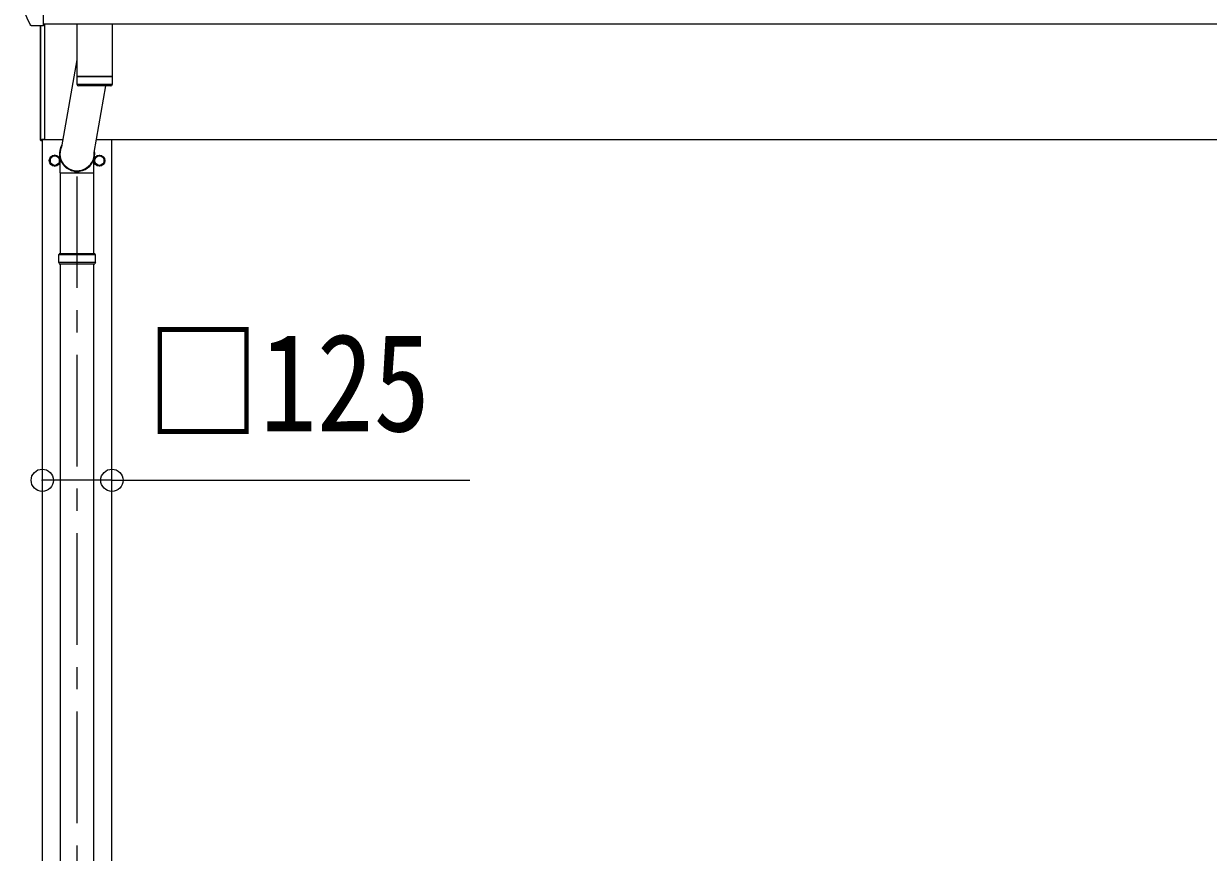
# Model space of a CAD drawing. Units: millimetres at full size, sheet at 1:40; details may follow other scales. Extents: x -11243 to 11243, y -7760 to 7760.
# Drawn here: x -8958 to -6832, y -3032 to -1546 of the extents above; entities that cross this region are included whole.
import ezdxf
from ezdxf.enums import TextEntityAlignment as Align

# ---------------------------------------------------------------- set-up
doc = ezdxf.new("R2010")
doc.units = ezdxf.units.MM
doc.header["$LTSCALE"] = 40
doc.header["$PDMODE"] = 32
doc.header["$PDSIZE"] = 40
doc.linetypes.add('CHAIN1', pattern=[8, 5, -1, 1, -1])
for name, color, linetype, lineweight in [('0-1_本体', 5, 'CHAIN1', 9), ('0-3_ELV2', 4, 'Continuous', 9), ('0-6_OTH_LINE', 6, 'Continuous', 9), ('0-9_OUTLINE', 7, 'Continuous', 9)]:
    doc.layers.add(name, color=color, linetype=linetype, lineweight=lineweight)
doc.styles.add('ＭＳ ゴシック', font='')
doc.styles.get('ＭＳ ゴシック').set_extended_font_data('MS Gothic')

msp = doc.modelspace()

# ---------------------------------------------------------------- linework, layer by layer
at = {"layer": '0-1_本体'}
msp.add_line((-8862.6, -5219.9), (-8862.6, -1785.34), dxfattribs=at)
at = {"layer": '0-3_ELV2'}
for p, q in [((-8923.1, -1549.3), (-8923.1, -1466.88)), ((-8923.1, -1549.3), (-8943.75, -1549.3)), ((-8928.1, -1754.98), (-8928.1, -1549.3)), ((-8927.6, -1755.38), (-8927.6, -1549.3)), ((-1129.1, -1546.66), (-8923.1, -1546.66)), ((-8921.1, -1546.66), (-8921.1, -1752.98)), ((-8927.6, -1755.38), (-8927.61, -1755.44)), ((-8927.6, -1755.38), (-8927.6, -1755.38)), ((-8926.1, -1752.98), (-8921.1, -1752.98)), ((-8926.1, -1755.48), (-8926.1, -1752.98)), ((-8888.5, -1754.38), (-8926.1, -1754.38)), ((-8925.1, -1754.38), (-8925.1, -5054.38)), ((-2940.98, -1754.38), (-8827.87, -1754.38)), ((-8800.1, -5054.38), (-8800.1, -1754.38)), ((-8894.01, -1791.13), (-8894.11, -1791.13)), ((-8894.01, -1791.63), (-8894.11, -1791.63)), ((-8831.2, -1791.13), (-8831.1, -1791.13)), ((-8831.2, -1791.63), (-8831.1, -1791.63))]:
    msp.add_line(p, q, dxfattribs=at)
for points in [[(-8958.43, -1521.48), (-8955.57, -1528.3), (-8952.62, -1535.03), (-8949.59, -1541.68), (-8946.46, -1548.24)], [(-8943.77, -1549.3), (-8944.15, -1549.3), (-8944.5, -1549.29), (-8944.81, -1549.27), (-8945.09, -1549.24), (-8945.4, -1549.16), (-8945.73, -1549.02), (-8946.04, -1548.8), (-8946.3, -1548.53), (-8946.48, -1548.19)], [(-8927.61, -1755.44), (-8927.61, -1755.47), (-8927.61, -1755.48)], [(-8927.61, -1755.48), (-8927.6, -1755.48), (-8926.1, -1755.48)]]:
    msp.add_lwpolyline(points, dxfattribs=at)
for points in [[(-8902.6, -1781.56), (-8911.1, -1786.47), (-8911.1, -1796.28), (-8902.6, -1801.19), (-8894.1, -1796.28), (-8894.1, -1786.47)], [(-8822.6, -1781.56), (-8814.1, -1786.47), (-8814.1, -1796.28), (-8822.6, -1801.19), (-8831.1, -1796.28), (-8831.1, -1786.47)]]:
    msp.add_lwpolyline(points, close=True, dxfattribs=at)
for centre, radius in [((-8902.6, -1791.38), 10), ((-8902.6, -1791.38), 8.5), ((-8822.6, -1791.38), 10), ((-8822.6, -1791.38), 8.5)]:
    msp.add_circle(centre, radius, dxfattribs=at)
for centre, radius, start, end in [((-8915.45, -1740.31), 12.15, 179.0404, 180.9596), ((-8927.6, -1754.98), 0.5, 180, 269.5), ((-8902.6, -1791.38), 8.6, 111.25399, 128.74601), ((-8902.6, -1791.38), 8.6, 51.25399, 68.74601), ((-8822.6, -1791.38), 8.6, 111.25399, 128.74601), ((-8822.6, -1791.38), 8.6, 51.25399, 68.74601), ((-8902.6, -1791.38), 8.6, 171.25399, 188.74601), ((-8902.6, -1791.38), 8.6, 231.25399, 248.74601), ((-8902.6, -1791.38), 8.6, 291.25399, 308.74601), ((-8902.6, -1791.38), 8.6, 1.66581, 8.74601), ((-8902.6, -1791.38), 8.6, 351.25399, 358.33419), ((-8822.6, -1791.38), 8.6, 171.25399, 178.33419), ((-8822.6, -1791.38), 8.6, 181.66581, 188.74601), ((-8822.6, -1791.38), 8.6, 231.25399, 248.74601), ((-8822.6, -1791.38), 8.6, 291.25399, 308.74601), ((-8822.6, -1791.38), 8.6, 351.25399, 8.74601)]:
    msp.add_arc(centre, radius, start, end, dxfattribs=at)
at = {"layer": '0-6_OTH_LINE'}
for q in [(-8925.1, -2364.83), (-8157.72, -2364.83)]:
    msp.add_line((-8800.1, -2364.83), q, dxfattribs=at)
for p in [(-8925.1, -2364.83), (-8800.1, -2364.83)]:
    msp.add_point(p, dxfattribs=at)
at = {"layer": '0-9_OUTLINE'}
for p, q in [((-8863.1, -1546.66), (-8863.1, -1640.2)), ((-8799.1, -1640.2), (-8799.1, -1546.66)), ((-8863.1, -1610.42), (-8890.71, -1766.8)), ((-8799.1, -1640.2), (-8863.1, -1640.2)), ((-8863.1, -1641.2), (-8862.87, -1654.25)), ((-8799.1, -1641.2), (-8863.1, -1641.2)), ((-8862.88, -1654.2), (-8799.33, -1654.2)), ((-8802.33, -1657.2), (-8859.87, -1657.2)), ((-8858.6, -1640.2), (-8858.59, -1641.2)), ((-8831.88, -1776.99), (-8810.78, -1657.2)), ((-8803.6, -1640.2), (-8803.62, -1641.2)), ((-8799.33, -1654.25), (-8799.1, -1641.2)), ((-8892.75, -1813.1), (-8892.75, -1789.3)), ((-8832.45, -1813.1), (-8832.45, -1789.3)), ((-8892.75, -1813.1), (-8865.41, -1813.1)), ((-8892.45, -1958.38), (-8892.45, -1813.1)), ((-8865.29, -1813.44), (-8866.42, -1810.32)), ((-8865.52, -1812.81), (-8859.69, -1812.81)), ((-8865.29, -1813.44), (-8859.92, -1813.44)), ((-8859.92, -1813.44), (-8858.78, -1810.32)), ((-8859.79, -1813.1), (-8832.45, -1813.1)), ((-8832.75, -1958.38), (-8832.75, -1813.1)), ((-8895.6, -1960.38), (-8894.6, -1958.38)), ((-8895.6, -1974.38), (-8895.6, -1960.38)), ((-8829.6, -1960.38), (-8895.6, -1960.38)), ((-8895.6, -1974.38), (-8894.6, -1976.38)), ((-8829.6, -1974.38), (-8895.6, -1974.38)), ((-8830.6, -1958.38), (-8894.6, -1958.38)), ((-8894.6, -1976.38), (-8830.6, -1976.38)), ((-8892.45, -3124.88), (-8892.45, -1976.38)), ((-8832.75, -3124.88), (-8832.75, -1976.38)), ((-8829.6, -1960.38), (-8830.6, -1958.38)), ((-8829.6, -1974.38), (-8830.6, -1976.38)), ((-8829.6, -1974.38), (-8829.6, -1960.38))]:
    msp.add_line(p, q, dxfattribs=at)
for centre, start, end in [((-8859.88, -1654.2), 181, 270.04832), ((-8802.33, -1654.2), 270, 359)]:
    msp.add_arc(centre, 3, start, end, dxfattribs=at)
for major_axis, ratio, start_param, end_param in [((-31.85, 0), 0.984694, 5.7540451, 9.6056637), ((-30.8, 0), 0.983336, 5.8618427, 9.4974605)]:
    msp.add_ellipse((-8862.6, -1779.19), major_axis=major_axis, ratio=ratio, start_param=start_param, end_param=end_param, dxfattribs=at)

# ---------------------------------------------------------------- texts
at = {"layer": '0-6_OTH_LINE', "color": 7, "style": 'ＭＳ ゴシック', "width": 0.85}
msp.add_text('□125', height=176, dxfattribs=at).set_placement((-8738.36, -2330), align=Align.BOTTOM_LEFT)

doc.saveas('drawing.dxf')
